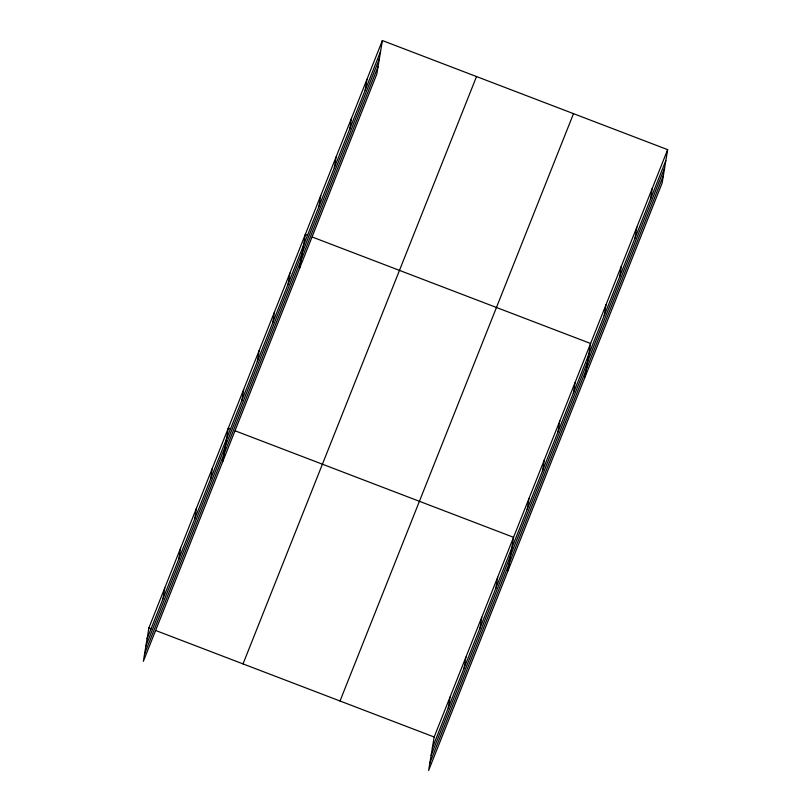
<?xml version="1.0" encoding="UTF-8"?>
<svg xmlns="http://www.w3.org/2000/svg" width="811" height="811" viewBox="0 0 811 811"><rect width="100%" height="100%" fill="white"/><g stroke="black" fill="none" stroke-linecap="round" stroke-linejoin="round"><path stroke-width="1.22" d="M382.376 40.55L148.889 627.896L143.344 661.34L376.841 73.994L382.376 40.55L667.656 149.66L662.111 183.104L428.624 770.45L434.159 737.006L667.656 149.66M162.96 598.863L164.765 587.955M178.836 558.921L180.64 548.013M194.711 518.989L196.515 508.081M210.586 479.048L212.391 468.14M222.741 461.641L228.276 428.198L230.598 429.09M241.881 400.34L243.685 389.432M257.29 361.574L259.094 350.666M272.699 322.808L274.503 311.9M288.108 284.053L289.912 273.135M299.786 267.812L305.321 234.379L307.653 235.261M318.926 206.521L320.74 195.613M334.345 167.755L336.149 156.847M349.754 128.99L351.558 118.082M365.163 90.224L366.967 79.316M448.23 707.983L450.034 697.065M464.105 668.041L465.909 657.133M479.98 628.099L481.795 617.191M495.866 588.157L497.67 577.25M508.01 570.751L513.545 537.308L235.251 430.864M527.15 509.46L528.954 498.542M542.559 470.694L544.363 459.786M557.968 431.928L559.772 421.021M573.377 393.163L575.192 382.255M585.066 376.933L590.601 343.489L312.296 237.045M604.205 315.631L606.01 304.723M619.614 276.865L621.419 265.957M635.023 238.099L636.828 227.192M650.432 199.334L652.237 188.426M147.075 638.804L380.572 51.458M145.848 646.235L379.345 58.899M144.581 653.899L378.078 66.553M243.026 663.905L476.523 76.558M340.022 700.998L573.509 113.652M432.354 747.914L665.841 160.568M431.117 755.355L664.615 168.009M429.85 763.019L663.347 175.673M148.889 627.896L151.211 628.789M155.854 630.563L434.159 737.006"/></g></svg>
